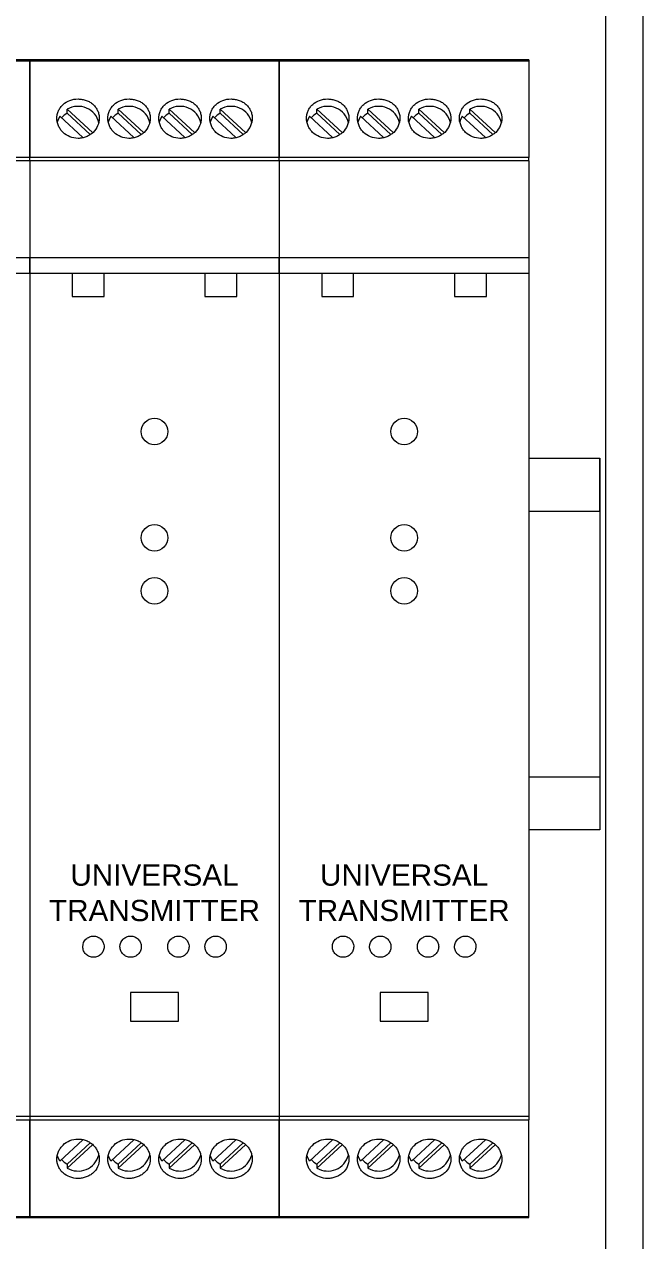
# Model space of a CAD drawing. Header units: millimetres. Extents: x 4137 to 6698, y 1400 to 3585.
# Drawn here: x 5723.7 to 5781.9, y 2684.6 to 2799.1 of the extents above; entities that cross this region are included whole.
import ezdxf

# ---------------------------------------------------------------- set-up
doc = ezdxf.new("R2010")
doc.units = ezdxf.units.MM
doc.layers.add('000-PI-Oprema', color=30, linetype='Continuous', lineweight=5)
doc.layers.add('000-PI-ORMAR', color=2, linetype='Continuous')
doc.layers.add('002-PI-Kabelska kanalica', color=150, linetype='Continuous')
doc.styles.get("Standard").update_dxf_attribs({"font": 'arial.ttf'})

msp = doc.modelspace()

# ---------------------------------------------------------------- linework, layer by layer
at = {"layer": '000-PI-Oprema', "color": 0, "linetype": 'ByBlock', "lineweight": 0}
for p, q in [((5724.24, 2795.78), (5700.74, 2795.78)), ((5700.74, 2795.68), (5724.24, 2795.68)), ((5724.24, 2795.78), (5724.24, 2795.68)), ((5747.74, 2795.78), (5724.24, 2795.78)), ((5724.24, 2795.68), (5724.24, 2795.78)), ((5724.24, 2795.68), (5724.24, 2786.58)), ((5724.24, 2786.58), (5724.24, 2795.68)), ((5724.24, 2795.68), (5747.74, 2795.68)), ((5747.74, 2795.78), (5747.74, 2795.68)), ((5771.24, 2795.78), (5747.74, 2795.78)), ((5747.74, 2795.68), (5747.74, 2795.78)), ((5747.74, 2795.68), (5747.74, 2786.58)), ((5747.74, 2786.58), (5747.74, 2795.68)), ((5747.74, 2795.68), (5771.24, 2795.68)), ((5771.24, 2795.78), (5771.24, 2795.68)), ((5771.24, 2795.68), (5771.24, 2786.58)), ((5727.78, 2790.75), (5727.78, 2791.13)), ((5730.15, 2788.92), (5727.78, 2791.13)), ((5729.94, 2788.75), (5727.78, 2790.75)), ((5732.58, 2790.75), (5732.58, 2791.13)), ((5734.95, 2788.92), (5732.58, 2791.13)), ((5734.74, 2788.75), (5732.58, 2790.75)), ((5737.38, 2790.75), (5737.38, 2791.13)), ((5739.75, 2788.92), (5737.38, 2791.13)), ((5739.54, 2788.75), (5737.38, 2790.75)), ((5742.18, 2790.75), (5742.18, 2791.13)), ((5744.55, 2788.92), (5742.18, 2791.13)), ((5744.34, 2788.75), (5742.18, 2790.75)), ((5751.28, 2790.75), (5751.28, 2791.13)), ((5753.65, 2788.92), (5751.28, 2791.13)), ((5753.44, 2788.75), (5751.28, 2790.75)), ((5756.08, 2790.75), (5756.08, 2791.13)), ((5758.45, 2788.92), (5756.08, 2791.13)), ((5758.24, 2788.75), (5756.08, 2790.75)), ((5760.88, 2790.75), (5760.88, 2791.13)), ((5763.25, 2788.92), (5760.88, 2791.13)), ((5763.04, 2788.75), (5760.88, 2790.75)), ((5765.68, 2790.75), (5765.68, 2791.13)), ((5768.05, 2788.92), (5765.68, 2791.13)), ((5767.84, 2788.75), (5765.68, 2790.75)), ((5727.07, 2790.47), (5729.24, 2788.46)), ((5731.87, 2790.47), (5734.04, 2788.46)), ((5736.67, 2790.47), (5738.84, 2788.46)), ((5741.47, 2790.47), (5743.64, 2788.46)), ((5750.57, 2790.47), (5752.74, 2788.46)), ((5755.37, 2790.47), (5757.54, 2788.46)), ((5760.17, 2790.47), (5762.34, 2788.46)), ((5764.97, 2790.47), (5767.14, 2788.46)), ((5724.24, 2786.58), (5700.74, 2786.58)), ((5724.24, 2786.28), (5700.74, 2786.28)), ((5724.24, 2786.28), (5724.24, 2786.58)), ((5747.74, 2786.58), (5724.24, 2786.58)), ((5724.24, 2786.28), (5724.24, 2786.58)), ((5724.24, 2786.28), (5724.24, 2777.17)), ((5747.74, 2786.28), (5724.24, 2786.28)), ((5724.24, 2786.28), (5724.24, 2777.17)), ((5747.74, 2786.28), (5747.74, 2786.58)), ((5771.24, 2786.58), (5747.74, 2786.58)), ((5747.74, 2786.28), (5747.74, 2786.58)), ((5747.74, 2786.28), (5747.74, 2777.17)), ((5771.24, 2786.28), (5747.74, 2786.28)), ((5747.74, 2786.28), (5747.74, 2777.17)), ((5771.24, 2786.28), (5771.24, 2786.58)), ((5771.24, 2786.28), (5771.24, 2777.17)), ((5700.74, 2777.17), (5724.24, 2777.17)), ((5724.24, 2777.17), (5724.24, 2775.7)), ((5724.24, 2777.17), (5747.74, 2777.17)), ((5724.24, 2775.7), (5724.24, 2777.17)), ((5747.74, 2777.17), (5747.74, 2775.7)), ((5747.74, 2777.17), (5771.24, 2777.17)), ((5747.74, 2775.7), (5747.74, 2777.17)), ((5771.24, 2777.17), (5771.24, 2775.7)), ((5720.24, 2775.7), (5724.24, 2775.7)), ((5724.24, 2775.7), (5724.24, 2696.28)), ((5724.24, 2775.7), (5724.24, 2696.28)), ((5724.24, 2775.7), (5728.24, 2775.7)), ((5728.24, 2775.7), (5728.24, 2773.5)), ((5728.24, 2775.7), (5731.24, 2775.7)), ((5731.24, 2773.5), (5731.24, 2775.7)), ((5731.24, 2775.7), (5740.74, 2775.7)), ((5740.74, 2775.7), (5740.74, 2773.5)), ((5740.74, 2775.7), (5743.74, 2775.7)), ((5743.74, 2773.5), (5743.74, 2775.7)), ((5743.74, 2775.7), (5747.74, 2775.7)), ((5747.74, 2775.7), (5747.74, 2696.28)), ((5747.74, 2775.7), (5747.74, 2696.28)), ((5747.74, 2775.7), (5751.74, 2775.7)), ((5751.74, 2775.7), (5751.74, 2773.5)), ((5751.74, 2775.7), (5754.74, 2775.7)), ((5754.74, 2773.5), (5754.74, 2775.7)), ((5754.74, 2775.7), (5764.24, 2775.7)), ((5764.24, 2775.7), (5764.24, 2773.5)), ((5764.24, 2775.7), (5767.24, 2775.7)), ((5767.24, 2773.5), (5767.24, 2775.7)), ((5767.24, 2775.7), (5771.24, 2775.7)), ((5771.24, 2775.7), (5771.24, 2696.28)), ((5728.24, 2773.5), (5731.24, 2773.5)), ((5740.74, 2773.5), (5743.74, 2773.5)), ((5751.74, 2773.5), (5754.74, 2773.5)), ((5764.24, 2773.5), (5767.24, 2773.5)), ((5738.24, 2707.98), (5733.74, 2707.98)), ((5733.74, 2707.98), (5733.74, 2705.28)), ((5738.24, 2705.28), (5738.24, 2707.98)), ((5761.74, 2707.98), (5757.24, 2707.98)), ((5757.24, 2707.98), (5757.24, 2705.28)), ((5761.74, 2705.28), (5761.74, 2707.98)), ((5733.74, 2705.28), (5738.24, 2705.28)), ((5757.24, 2705.28), (5761.74, 2705.28)), ((5724.24, 2696.28), (5700.74, 2696.28)), ((5700.74, 2695.98), (5724.24, 2695.98)), ((5724.24, 2696.28), (5724.24, 2695.98)), ((5747.74, 2696.28), (5724.24, 2696.28)), ((5724.24, 2696.28), (5724.24, 2695.98)), ((5724.24, 2686.88), (5724.24, 2695.98)), ((5724.24, 2695.98), (5724.24, 2686.88)), ((5724.24, 2695.98), (5747.74, 2695.98)), ((5747.74, 2696.28), (5747.74, 2695.98)), ((5771.24, 2696.28), (5747.74, 2696.28)), ((5747.74, 2696.28), (5747.74, 2695.98)), ((5747.74, 2686.88), (5747.74, 2695.98)), ((5747.74, 2695.98), (5747.74, 2686.88)), ((5747.74, 2695.98), (5771.24, 2695.98)), ((5771.24, 2696.28), (5771.24, 2695.98)), ((5771.24, 2686.88), (5771.24, 2695.98)), ((5727.07, 2692.09), (5729.24, 2694.1)), ((5729.93, 2693.8), (5727.78, 2691.8)), ((5730.16, 2693.64), (5727.78, 2691.43)), ((5731.87, 2692.09), (5734.04, 2694.1)), ((5734.73, 2693.8), (5732.58, 2691.8)), ((5734.96, 2693.64), (5732.58, 2691.43)), ((5736.67, 2692.09), (5738.84, 2694.1)), ((5739.53, 2693.8), (5737.38, 2691.8)), ((5739.76, 2693.64), (5737.38, 2691.43)), ((5741.47, 2692.09), (5743.64, 2694.1)), ((5744.33, 2693.8), (5742.18, 2691.8)), ((5744.56, 2693.64), (5742.18, 2691.43)), ((5750.57, 2692.09), (5752.74, 2694.1)), ((5753.43, 2693.8), (5751.28, 2691.8)), ((5753.66, 2693.64), (5751.28, 2691.43)), ((5755.37, 2692.09), (5757.54, 2694.1)), ((5758.23, 2693.8), (5756.08, 2691.8)), ((5758.46, 2693.64), (5756.08, 2691.43)), ((5760.17, 2692.09), (5762.34, 2694.1)), ((5763.03, 2693.8), (5760.88, 2691.8)), ((5763.26, 2693.64), (5760.88, 2691.43)), ((5764.97, 2692.09), (5767.14, 2694.1)), ((5767.83, 2693.8), (5765.68, 2691.8)), ((5768.06, 2693.64), (5765.68, 2691.43)), ((5727.78, 2691.8), (5727.78, 2691.43)), ((5732.58, 2691.8), (5732.58, 2691.43)), ((5737.38, 2691.8), (5737.38, 2691.43)), ((5742.18, 2691.8), (5742.18, 2691.43)), ((5751.28, 2691.8), (5751.28, 2691.43)), ((5756.08, 2691.8), (5756.08, 2691.43)), ((5760.88, 2691.8), (5760.88, 2691.43)), ((5765.68, 2691.8), (5765.68, 2691.43)), ((5700.74, 2686.88), (5724.24, 2686.88)), ((5700.74, 2686.78), (5724.24, 2686.78)), ((5724.24, 2686.78), (5724.24, 2686.88)), ((5724.24, 2686.88), (5747.74, 2686.88)), ((5724.24, 2686.88), (5724.24, 2686.78)), ((5724.24, 2686.78), (5747.74, 2686.78)), ((5747.74, 2686.78), (5747.74, 2686.88)), ((5747.74, 2686.88), (5771.24, 2686.88)), ((5747.74, 2686.88), (5747.74, 2686.78)), ((5747.74, 2686.78), (5771.24, 2686.78)), ((5771.24, 2686.78), (5771.24, 2686.88))]:
    msp.add_line(p, q, dxfattribs=at)
at = {"layer": '000-PI-Oprema', "color": 0, "linetype": 'ByBlock', "lineweight": 0, "flags": 128}
for points in [[(5727.07, 2790.47), (5726.88, 2790.06), (5726.84, 2789.91)], [(5731.87, 2790.47), (5731.68, 2790.06), (5731.64, 2789.91)], [(5736.67, 2790.47), (5736.48, 2790.06), (5736.44, 2789.91)], [(5741.47, 2790.47), (5741.28, 2790.06), (5741.24, 2789.91)], [(5750.57, 2790.47), (5750.38, 2790.06), (5750.34, 2789.91)], [(5755.37, 2790.47), (5755.18, 2790.06), (5755.14, 2789.91)], [(5760.17, 2790.47), (5759.98, 2790.06), (5759.94, 2789.91)], [(5764.97, 2790.47), (5764.78, 2790.06), (5764.74, 2789.91)], [(5727.07, 2692.09), (5726.88, 2692.49), (5726.84, 2692.64)], [(5731.87, 2692.09), (5731.68, 2692.49), (5731.64, 2692.64)], [(5736.67, 2692.09), (5736.48, 2692.49), (5736.44, 2692.64)], [(5741.47, 2692.09), (5741.28, 2692.49), (5741.24, 2692.64)], [(5750.57, 2692.09), (5750.38, 2692.49), (5750.34, 2692.64)], [(5755.37, 2692.09), (5755.18, 2692.49), (5755.14, 2692.64)], [(5760.17, 2692.09), (5759.98, 2692.49), (5759.94, 2692.64)], [(5764.97, 2692.09), (5764.78, 2692.49), (5764.74, 2692.64)]]:
    msp.add_lwpolyline(points, dxfattribs=at)
at = {"layer": '000-PI-Oprema', "color": 0, "linetype": 'ByBlock', "lineweight": 0, "ltscale": 0.25}
for centre in [(5735.99, 2760.78), (5759.49, 2760.78), (5735.99, 2750.78), (5759.49, 2750.78), (5735.99, 2745.78), (5759.49, 2745.78)]:
    msp.add_circle(centre, 1.25, dxfattribs=at)
at = {"layer": '000-PI-Oprema', "color": 0, "linetype": 'ByBlock', "lineweight": 0}
for centre, radius, start, end in [((5728.72, 2789.03), 1.96, 118.5259, 138.894), ((5728.8, 2789.38), 2.02, 13.4001, 120.2275), ((5733.52, 2789.03), 1.96, 118.5259, 138.894), ((5733.6, 2789.38), 2.02, 13.4001, 120.2275), ((5738.32, 2789.03), 1.96, 118.5259, 138.894), ((5738.4, 2789.38), 2.02, 13.4001, 120.2275), ((5743.12, 2789.03), 1.96, 118.5259, 138.894), ((5743.2, 2789.38), 2.02, 13.4001, 120.2275), ((5752.22, 2789.03), 1.96, 118.5259, 138.894), ((5752.3, 2789.38), 2.02, 13.4001, 120.2275), ((5757.02, 2789.03), 1.96, 118.5259, 138.894), ((5757.1, 2789.38), 2.02, 13.4001, 120.2275), ((5761.82, 2789.03), 1.96, 118.5259, 138.894), ((5761.9, 2789.38), 2.02, 13.4001, 120.2275), ((5766.62, 2789.03), 1.96, 118.5259, 138.894), ((5766.7, 2789.38), 2.02, 13.4001, 120.2275), ((5728.79, 2693.19), 2.03, 240.1007, 344.4996), ((5733.59, 2693.19), 2.03, 240.1007, 344.4996), ((5738.39, 2693.19), 2.03, 240.1007, 344.4996), ((5743.19, 2693.19), 2.03, 240.1007, 344.4996), ((5752.29, 2693.19), 2.03, 240.1007, 344.4996), ((5757.09, 2693.19), 2.03, 240.1007, 344.4996), ((5761.89, 2693.19), 2.03, 240.1007, 344.4996), ((5766.69, 2693.19), 2.03, 240.1007, 344.4996), ((5728.72, 2693.53), 1.96, 221.106, 241.4741), ((5733.52, 2693.53), 1.96, 221.106, 241.4741), ((5738.32, 2693.53), 1.96, 221.106, 241.4741), ((5743.12, 2693.53), 1.96, 221.106, 241.4741), ((5752.22, 2693.53), 1.96, 221.106, 241.4741), ((5757.02, 2693.53), 1.96, 221.106, 241.4741), ((5761.82, 2693.53), 1.96, 221.106, 241.4741), ((5766.62, 2693.53), 1.96, 221.106, 241.4741)]:
    msp.add_arc(centre, radius, start, end, dxfattribs=at)
for points, knots in [([(5728.79, 2788.38), (5728.93, 2788.38), (5729.06, 2788.4), (5729.31, 2788.44), (5729.44, 2788.48), (5729.68, 2788.58), (5729.8, 2788.64), (5730.01, 2788.78), (5730.12, 2788.86), (5730.39, 2789.12), (5730.54, 2789.34), (5730.74, 2789.79), (5730.79, 2790.04), (5730.79, 2790.4), (5730.78, 2790.52), (5730.73, 2790.76), (5730.69, 2790.87), (5730.59, 2791.09), (5730.53, 2791.2), (5730.39, 2791.39), (5730.3, 2791.48), (5730.12, 2791.65), (5730.02, 2791.73), (5729.8, 2791.86), (5729.68, 2791.91), (5729.44, 2792), (5729.32, 2792.03), (5729.06, 2792.08), (5728.93, 2792.09), (5728.53, 2792.09), (5728.27, 2792.05), (5727.79, 2791.87), (5727.57, 2791.74), (5727.29, 2791.49), (5727.21, 2791.4), (5727.06, 2791.2), (5727, 2791.09), (5726.9, 2790.87), (5726.86, 2790.76), (5726.81, 2790.52), (5726.8, 2790.4), (5726.79, 2790.16), (5726.81, 2790.04), (5726.86, 2789.8), (5726.9, 2789.68), (5727, 2789.45), (5727.06, 2789.34), (5727.2, 2789.13), (5727.29, 2789.04), (5727.56, 2788.77), (5727.79, 2788.63), (5728.27, 2788.43), (5728.53, 2788.38), (5728.79, 2788.38)], [0, 0, 0, 0, 0.03125, 0.03125, 0.0625, 0.0625, 0.09375, 0.09375, 0.125, 0.125, 0.1875, 0.1875, 0.25, 0.25, 0.28125, 0.28125, 0.3125, 0.3125, 0.34375, 0.34375, 0.375, 0.375, 0.40625, 0.40625, 0.4375, 0.4375, 0.46875, 0.46875, 0.5, 0.5, 0.5625, 0.5625, 0.625, 0.625, 0.65625, 0.65625, 0.6875, 0.6875, 0.71875, 0.71875, 0.75, 0.75, 0.78125, 0.78125, 0.8125, 0.8125, 0.84375, 0.84375, 0.875, 0.875, 0.9375, 0.9375, 1, 1, 1, 1]), ([(5733.59, 2788.38), (5733.73, 2788.38), (5733.86, 2788.4), (5734.11, 2788.44), (5734.24, 2788.48), (5734.48, 2788.58), (5734.6, 2788.64), (5734.81, 2788.78), (5734.92, 2788.86), (5735.19, 2789.12), (5735.34, 2789.34), (5735.54, 2789.79), (5735.59, 2790.04), (5735.59, 2790.4), (5735.58, 2790.52), (5735.53, 2790.76), (5735.49, 2790.87), (5735.39, 2791.09), (5735.33, 2791.2), (5735.19, 2791.39), (5735.1, 2791.48), (5734.92, 2791.65), (5734.82, 2791.73), (5734.6, 2791.86), (5734.48, 2791.91), (5734.24, 2792), (5734.12, 2792.03), (5733.86, 2792.08), (5733.73, 2792.09), (5733.33, 2792.09), (5733.07, 2792.05), (5732.59, 2791.87), (5732.37, 2791.74), (5732.09, 2791.49), (5732.01, 2791.4), (5731.86, 2791.2), (5731.8, 2791.09), (5731.7, 2790.87), (5731.66, 2790.76), (5731.61, 2790.52), (5731.6, 2790.4), (5731.59, 2790.16), (5731.61, 2790.04), (5731.66, 2789.8), (5731.7, 2789.68), (5731.8, 2789.45), (5731.86, 2789.34), (5732, 2789.13), (5732.09, 2789.04), (5732.36, 2788.77), (5732.59, 2788.63), (5733.07, 2788.43), (5733.33, 2788.38), (5733.59, 2788.38)], [0, 0, 0, 0, 0.03125, 0.03125, 0.0625, 0.0625, 0.09375, 0.09375, 0.125, 0.125, 0.1875, 0.1875, 0.25, 0.25, 0.28125, 0.28125, 0.3125, 0.3125, 0.34375, 0.34375, 0.375, 0.375, 0.40625, 0.40625, 0.4375, 0.4375, 0.46875, 0.46875, 0.5, 0.5, 0.5625, 0.5625, 0.625, 0.625, 0.65625, 0.65625, 0.6875, 0.6875, 0.71875, 0.71875, 0.75, 0.75, 0.78125, 0.78125, 0.8125, 0.8125, 0.84375, 0.84375, 0.875, 0.875, 0.9375, 0.9375, 1, 1, 1, 1]), ([(5738.39, 2788.38), (5738.53, 2788.38), (5738.66, 2788.4), (5738.91, 2788.44), (5739.04, 2788.48), (5739.28, 2788.58), (5739.4, 2788.64), (5739.61, 2788.78), (5739.72, 2788.86), (5739.99, 2789.12), (5740.14, 2789.34), (5740.34, 2789.79), (5740.39, 2790.04), (5740.39, 2790.4), (5740.38, 2790.52), (5740.33, 2790.76), (5740.29, 2790.87), (5740.19, 2791.09), (5740.13, 2791.2), (5739.99, 2791.39), (5739.9, 2791.48), (5739.72, 2791.65), (5739.62, 2791.73), (5739.4, 2791.86), (5739.28, 2791.91), (5739.04, 2792), (5738.92, 2792.03), (5738.66, 2792.08), (5738.53, 2792.09), (5738.13, 2792.09), (5737.87, 2792.05), (5737.39, 2791.87), (5737.17, 2791.74), (5736.89, 2791.49), (5736.81, 2791.4), (5736.66, 2791.2), (5736.6, 2791.09), (5736.5, 2790.87), (5736.46, 2790.76), (5736.41, 2790.52), (5736.4, 2790.4), (5736.39, 2790.16), (5736.41, 2790.04), (5736.46, 2789.8), (5736.5, 2789.68), (5736.6, 2789.45), (5736.66, 2789.34), (5736.8, 2789.13), (5736.89, 2789.04), (5737.16, 2788.77), (5737.39, 2788.63), (5737.87, 2788.43), (5738.13, 2788.38), (5738.39, 2788.38)], [0, 0, 0, 0, 0.03125, 0.03125, 0.0625, 0.0625, 0.09375, 0.09375, 0.125, 0.125, 0.1875, 0.1875, 0.25, 0.25, 0.28125, 0.28125, 0.3125, 0.3125, 0.34375, 0.34375, 0.375, 0.375, 0.40625, 0.40625, 0.4375, 0.4375, 0.46875, 0.46875, 0.5, 0.5, 0.5625, 0.5625, 0.625, 0.625, 0.65625, 0.65625, 0.6875, 0.6875, 0.71875, 0.71875, 0.75, 0.75, 0.78125, 0.78125, 0.8125, 0.8125, 0.84375, 0.84375, 0.875, 0.875, 0.9375, 0.9375, 1, 1, 1, 1]), ([(5743.19, 2788.38), (5743.33, 2788.38), (5743.46, 2788.4), (5743.71, 2788.44), (5743.84, 2788.48), (5744.08, 2788.58), (5744.2, 2788.64), (5744.41, 2788.78), (5744.52, 2788.86), (5744.79, 2789.12), (5744.94, 2789.34), (5745.14, 2789.79), (5745.19, 2790.04), (5745.19, 2790.4), (5745.18, 2790.52), (5745.13, 2790.76), (5745.09, 2790.87), (5744.99, 2791.09), (5744.93, 2791.2), (5744.79, 2791.39), (5744.7, 2791.48), (5744.52, 2791.65), (5744.42, 2791.73), (5744.2, 2791.86), (5744.08, 2791.91), (5743.84, 2792), (5743.72, 2792.03), (5743.46, 2792.08), (5743.33, 2792.09), (5742.93, 2792.09), (5742.67, 2792.05), (5742.19, 2791.87), (5741.97, 2791.74), (5741.69, 2791.49), (5741.61, 2791.4), (5741.46, 2791.2), (5741.4, 2791.09), (5741.3, 2790.87), (5741.26, 2790.76), (5741.21, 2790.52), (5741.2, 2790.4), (5741.19, 2790.16), (5741.21, 2790.04), (5741.26, 2789.8), (5741.3, 2789.68), (5741.4, 2789.45), (5741.46, 2789.34), (5741.6, 2789.13), (5741.69, 2789.04), (5741.96, 2788.77), (5742.19, 2788.63), (5742.67, 2788.43), (5742.93, 2788.38), (5743.19, 2788.38)], [0, 0, 0, 0, 0.03125, 0.03125, 0.0625, 0.0625, 0.09375, 0.09375, 0.125, 0.125, 0.1875, 0.1875, 0.25, 0.25, 0.28125, 0.28125, 0.3125, 0.3125, 0.34375, 0.34375, 0.375, 0.375, 0.40625, 0.40625, 0.4375, 0.4375, 0.46875, 0.46875, 0.5, 0.5, 0.5625, 0.5625, 0.625, 0.625, 0.65625, 0.65625, 0.6875, 0.6875, 0.71875, 0.71875, 0.75, 0.75, 0.78125, 0.78125, 0.8125, 0.8125, 0.84375, 0.84375, 0.875, 0.875, 0.9375, 0.9375, 1, 1, 1, 1]), ([(5752.29, 2788.38), (5752.43, 2788.38), (5752.56, 2788.4), (5752.81, 2788.44), (5752.94, 2788.48), (5753.18, 2788.58), (5753.3, 2788.64), (5753.51, 2788.78), (5753.62, 2788.86), (5753.89, 2789.12), (5754.04, 2789.34), (5754.24, 2789.79), (5754.29, 2790.04), (5754.29, 2790.4), (5754.28, 2790.52), (5754.23, 2790.76), (5754.19, 2790.87), (5754.09, 2791.09), (5754.03, 2791.2), (5753.89, 2791.39), (5753.8, 2791.48), (5753.62, 2791.65), (5753.52, 2791.73), (5753.3, 2791.86), (5753.18, 2791.91), (5752.94, 2792), (5752.82, 2792.03), (5752.56, 2792.08), (5752.43, 2792.09), (5752.03, 2792.09), (5751.77, 2792.05), (5751.29, 2791.87), (5751.07, 2791.74), (5750.79, 2791.49), (5750.71, 2791.4), (5750.56, 2791.2), (5750.5, 2791.09), (5750.4, 2790.87), (5750.36, 2790.76), (5750.31, 2790.52), (5750.3, 2790.4), (5750.29, 2790.16), (5750.31, 2790.04), (5750.36, 2789.8), (5750.4, 2789.68), (5750.5, 2789.45), (5750.56, 2789.34), (5750.7, 2789.13), (5750.79, 2789.04), (5751.06, 2788.77), (5751.29, 2788.63), (5751.77, 2788.43), (5752.03, 2788.38), (5752.29, 2788.38)], [0, 0, 0, 0, 0.03125, 0.03125, 0.0625, 0.0625, 0.09375, 0.09375, 0.125, 0.125, 0.1875, 0.1875, 0.25, 0.25, 0.28125, 0.28125, 0.3125, 0.3125, 0.34375, 0.34375, 0.375, 0.375, 0.40625, 0.40625, 0.4375, 0.4375, 0.46875, 0.46875, 0.5, 0.5, 0.5625, 0.5625, 0.625, 0.625, 0.65625, 0.65625, 0.6875, 0.6875, 0.71875, 0.71875, 0.75, 0.75, 0.78125, 0.78125, 0.8125, 0.8125, 0.84375, 0.84375, 0.875, 0.875, 0.9375, 0.9375, 1, 1, 1, 1]), ([(5757.09, 2788.38), (5757.23, 2788.38), (5757.36, 2788.4), (5757.61, 2788.44), (5757.74, 2788.48), (5757.98, 2788.58), (5758.1, 2788.64), (5758.31, 2788.78), (5758.42, 2788.86), (5758.69, 2789.12), (5758.84, 2789.34), (5759.04, 2789.79), (5759.09, 2790.04), (5759.09, 2790.4), (5759.08, 2790.52), (5759.03, 2790.76), (5758.99, 2790.87), (5758.89, 2791.09), (5758.83, 2791.2), (5758.69, 2791.39), (5758.6, 2791.48), (5758.42, 2791.65), (5758.32, 2791.73), (5758.1, 2791.86), (5757.98, 2791.91), (5757.74, 2792), (5757.62, 2792.03), (5757.36, 2792.08), (5757.23, 2792.09), (5756.83, 2792.09), (5756.57, 2792.05), (5756.09, 2791.87), (5755.87, 2791.74), (5755.59, 2791.49), (5755.51, 2791.4), (5755.36, 2791.2), (5755.3, 2791.09), (5755.2, 2790.87), (5755.16, 2790.76), (5755.11, 2790.52), (5755.1, 2790.4), (5755.09, 2790.16), (5755.11, 2790.04), (5755.16, 2789.8), (5755.2, 2789.68), (5755.3, 2789.45), (5755.36, 2789.34), (5755.5, 2789.13), (5755.59, 2789.04), (5755.86, 2788.77), (5756.09, 2788.63), (5756.57, 2788.43), (5756.83, 2788.38), (5757.09, 2788.38)], [0, 0, 0, 0, 0.03125, 0.03125, 0.0625, 0.0625, 0.09375, 0.09375, 0.125, 0.125, 0.1875, 0.1875, 0.25, 0.25, 0.28125, 0.28125, 0.3125, 0.3125, 0.34375, 0.34375, 0.375, 0.375, 0.40625, 0.40625, 0.4375, 0.4375, 0.46875, 0.46875, 0.5, 0.5, 0.5625, 0.5625, 0.625, 0.625, 0.65625, 0.65625, 0.6875, 0.6875, 0.71875, 0.71875, 0.75, 0.75, 0.78125, 0.78125, 0.8125, 0.8125, 0.84375, 0.84375, 0.875, 0.875, 0.9375, 0.9375, 1, 1, 1, 1]), ([(5761.89, 2788.38), (5762.03, 2788.38), (5762.16, 2788.4), (5762.41, 2788.44), (5762.54, 2788.48), (5762.78, 2788.58), (5762.9, 2788.64), (5763.11, 2788.78), (5763.22, 2788.86), (5763.49, 2789.12), (5763.64, 2789.34), (5763.84, 2789.79), (5763.89, 2790.04), (5763.89, 2790.4), (5763.88, 2790.52), (5763.83, 2790.76), (5763.79, 2790.87), (5763.69, 2791.09), (5763.63, 2791.2), (5763.49, 2791.39), (5763.4, 2791.48), (5763.22, 2791.65), (5763.12, 2791.73), (5762.9, 2791.86), (5762.78, 2791.91), (5762.54, 2792), (5762.42, 2792.03), (5762.16, 2792.08), (5762.03, 2792.09), (5761.63, 2792.09), (5761.37, 2792.05), (5760.89, 2791.87), (5760.67, 2791.74), (5760.39, 2791.49), (5760.31, 2791.4), (5760.16, 2791.2), (5760.1, 2791.09), (5760, 2790.87), (5759.96, 2790.76), (5759.91, 2790.52), (5759.9, 2790.4), (5759.89, 2790.16), (5759.91, 2790.04), (5759.96, 2789.8), (5760, 2789.68), (5760.1, 2789.45), (5760.16, 2789.34), (5760.3, 2789.13), (5760.39, 2789.04), (5760.66, 2788.77), (5760.89, 2788.63), (5761.37, 2788.43), (5761.63, 2788.38), (5761.89, 2788.38)], [0, 0, 0, 0, 0.03125, 0.03125, 0.0625, 0.0625, 0.09375, 0.09375, 0.125, 0.125, 0.1875, 0.1875, 0.25, 0.25, 0.28125, 0.28125, 0.3125, 0.3125, 0.34375, 0.34375, 0.375, 0.375, 0.40625, 0.40625, 0.4375, 0.4375, 0.46875, 0.46875, 0.5, 0.5, 0.5625, 0.5625, 0.625, 0.625, 0.65625, 0.65625, 0.6875, 0.6875, 0.71875, 0.71875, 0.75, 0.75, 0.78125, 0.78125, 0.8125, 0.8125, 0.84375, 0.84375, 0.875, 0.875, 0.9375, 0.9375, 1, 1, 1, 1]), ([(5766.69, 2788.38), (5766.83, 2788.38), (5766.96, 2788.4), (5767.21, 2788.44), (5767.34, 2788.48), (5767.58, 2788.58), (5767.7, 2788.64), (5767.91, 2788.78), (5768.02, 2788.86), (5768.29, 2789.12), (5768.44, 2789.34), (5768.64, 2789.79), (5768.69, 2790.04), (5768.69, 2790.4), (5768.68, 2790.52), (5768.63, 2790.76), (5768.59, 2790.87), (5768.49, 2791.09), (5768.43, 2791.2), (5768.29, 2791.39), (5768.2, 2791.48), (5768.02, 2791.65), (5767.92, 2791.73), (5767.7, 2791.86), (5767.58, 2791.91), (5767.34, 2792), (5767.22, 2792.03), (5766.96, 2792.08), (5766.83, 2792.09), (5766.43, 2792.09), (5766.17, 2792.05), (5765.69, 2791.87), (5765.47, 2791.74), (5765.19, 2791.49), (5765.11, 2791.4), (5764.96, 2791.2), (5764.9, 2791.09), (5764.8, 2790.87), (5764.76, 2790.76), (5764.71, 2790.52), (5764.7, 2790.4), (5764.69, 2790.16), (5764.71, 2790.04), (5764.76, 2789.8), (5764.8, 2789.68), (5764.9, 2789.45), (5764.96, 2789.34), (5765.1, 2789.13), (5765.19, 2789.04), (5765.46, 2788.77), (5765.69, 2788.63), (5766.17, 2788.43), (5766.43, 2788.38), (5766.69, 2788.38)], [0, 0, 0, 0, 0.03125, 0.03125, 0.0625, 0.0625, 0.09375, 0.09375, 0.125, 0.125, 0.1875, 0.1875, 0.25, 0.25, 0.28125, 0.28125, 0.3125, 0.3125, 0.34375, 0.34375, 0.375, 0.375, 0.40625, 0.40625, 0.4375, 0.4375, 0.46875, 0.46875, 0.5, 0.5, 0.5625, 0.5625, 0.625, 0.625, 0.65625, 0.65625, 0.6875, 0.6875, 0.71875, 0.71875, 0.75, 0.75, 0.78125, 0.78125, 0.8125, 0.8125, 0.84375, 0.84375, 0.875, 0.875, 0.9375, 0.9375, 1, 1, 1, 1]), ([(5729.24, 2712.28), (5729.24, 2712.15), (5729.27, 2712.02), (5729.37, 2711.78), (5729.44, 2711.67), (5729.63, 2711.48), (5729.74, 2711.41), (5729.98, 2711.31), (5730.11, 2711.28), (5730.38, 2711.28), (5730.51, 2711.3), (5730.75, 2711.41), (5730.86, 2711.48), (5731.05, 2711.67), (5731.12, 2711.78), (5731.22, 2712.02), (5731.24, 2712.15), (5731.25, 2712.41), (5731.22, 2712.54), (5731.12, 2712.78), (5731.05, 2712.89), (5730.86, 2713.07), (5730.75, 2713.15), (5730.51, 2713.25), (5730.38, 2713.28), (5730.11, 2713.28), (5729.98, 2713.25), (5729.74, 2713.15), (5729.63, 2713.08), (5729.35, 2712.8), (5729.24, 2712.54), (5729.24, 2712.28)], [0, 0, 0, 0, 0.0625, 0.0625, 0.125, 0.125, 0.1875, 0.1875, 0.25, 0.25, 0.3125, 0.3125, 0.375, 0.375, 0.4375, 0.4375, 0.5, 0.5, 0.5625, 0.5625, 0.625, 0.625, 0.6875, 0.6875, 0.75, 0.75, 0.8125, 0.8125, 0.875, 0.875, 1, 1, 1, 1]), ([(5732.74, 2712.28), (5732.74, 2712.15), (5732.77, 2712.02), (5732.87, 2711.78), (5732.94, 2711.67), (5733.13, 2711.48), (5733.24, 2711.41), (5733.48, 2711.31), (5733.61, 2711.28), (5733.88, 2711.28), (5734.01, 2711.3), (5734.25, 2711.41), (5734.36, 2711.48), (5734.55, 2711.67), (5734.62, 2711.78), (5734.72, 2712.02), (5734.74, 2712.15), (5734.75, 2712.41), (5734.72, 2712.54), (5734.62, 2712.78), (5734.55, 2712.89), (5734.36, 2713.07), (5734.25, 2713.15), (5734.01, 2713.25), (5733.88, 2713.28), (5733.61, 2713.28), (5733.48, 2713.25), (5733.24, 2713.15), (5733.13, 2713.08), (5732.85, 2712.8), (5732.74, 2712.54), (5732.74, 2712.28)], [0, 0, 0, 0, 0.0625, 0.0625, 0.125, 0.125, 0.1875, 0.1875, 0.25, 0.25, 0.3125, 0.3125, 0.375, 0.375, 0.4375, 0.4375, 0.5, 0.5, 0.5625, 0.5625, 0.625, 0.625, 0.6875, 0.6875, 0.75, 0.75, 0.8125, 0.8125, 0.875, 0.875, 1, 1, 1, 1]), ([(5737.24, 2712.28), (5737.24, 2712.15), (5737.27, 2712.02), (5737.37, 2711.78), (5737.44, 2711.67), (5737.63, 2711.48), (5737.74, 2711.41), (5737.98, 2711.31), (5738.11, 2711.28), (5738.38, 2711.28), (5738.51, 2711.3), (5738.75, 2711.41), (5738.86, 2711.48), (5739.05, 2711.67), (5739.12, 2711.78), (5739.22, 2712.02), (5739.24, 2712.15), (5739.25, 2712.41), (5739.22, 2712.54), (5739.12, 2712.78), (5739.05, 2712.89), (5738.86, 2713.07), (5738.75, 2713.15), (5738.51, 2713.25), (5738.38, 2713.28), (5738.11, 2713.28), (5737.98, 2713.25), (5737.74, 2713.15), (5737.63, 2713.08), (5737.35, 2712.8), (5737.24, 2712.54), (5737.24, 2712.28)], [0, 0, 0, 0, 0.0625, 0.0625, 0.125, 0.125, 0.1875, 0.1875, 0.25, 0.25, 0.3125, 0.3125, 0.375, 0.375, 0.4375, 0.4375, 0.5, 0.5, 0.5625, 0.5625, 0.625, 0.625, 0.6875, 0.6875, 0.75, 0.75, 0.8125, 0.8125, 0.875, 0.875, 1, 1, 1, 1]), ([(5740.74, 2712.28), (5740.74, 2712.15), (5740.77, 2712.02), (5740.87, 2711.78), (5740.94, 2711.67), (5741.13, 2711.48), (5741.24, 2711.41), (5741.48, 2711.31), (5741.61, 2711.28), (5741.88, 2711.28), (5742.01, 2711.3), (5742.25, 2711.41), (5742.36, 2711.48), (5742.55, 2711.67), (5742.62, 2711.78), (5742.72, 2712.02), (5742.74, 2712.15), (5742.75, 2712.41), (5742.72, 2712.54), (5742.62, 2712.78), (5742.55, 2712.89), (5742.36, 2713.07), (5742.25, 2713.15), (5742.01, 2713.25), (5741.88, 2713.28), (5741.61, 2713.28), (5741.48, 2713.25), (5741.24, 2713.15), (5741.13, 2713.08), (5740.85, 2712.8), (5740.74, 2712.54), (5740.74, 2712.28)], [0, 0, 0, 0, 0.0625, 0.0625, 0.125, 0.125, 0.1875, 0.1875, 0.25, 0.25, 0.3125, 0.3125, 0.375, 0.375, 0.4375, 0.4375, 0.5, 0.5, 0.5625, 0.5625, 0.625, 0.625, 0.6875, 0.6875, 0.75, 0.75, 0.8125, 0.8125, 0.875, 0.875, 1, 1, 1, 1]), ([(5752.74, 2712.28), (5752.74, 2712.15), (5752.77, 2712.02), (5752.87, 2711.78), (5752.94, 2711.67), (5753.13, 2711.48), (5753.24, 2711.41), (5753.48, 2711.31), (5753.61, 2711.28), (5753.88, 2711.28), (5754.01, 2711.3), (5754.25, 2711.41), (5754.36, 2711.48), (5754.55, 2711.67), (5754.62, 2711.78), (5754.72, 2712.02), (5754.74, 2712.15), (5754.75, 2712.41), (5754.72, 2712.54), (5754.62, 2712.78), (5754.55, 2712.89), (5754.36, 2713.07), (5754.25, 2713.15), (5754.01, 2713.25), (5753.88, 2713.28), (5753.61, 2713.28), (5753.48, 2713.25), (5753.24, 2713.15), (5753.13, 2713.08), (5752.85, 2712.8), (5752.74, 2712.54), (5752.74, 2712.28)], [0, 0, 0, 0, 0.0625, 0.0625, 0.125, 0.125, 0.1875, 0.1875, 0.25, 0.25, 0.3125, 0.3125, 0.375, 0.375, 0.4375, 0.4375, 0.5, 0.5, 0.5625, 0.5625, 0.625, 0.625, 0.6875, 0.6875, 0.75, 0.75, 0.8125, 0.8125, 0.875, 0.875, 1, 1, 1, 1]), ([(5756.24, 2712.28), (5756.24, 2712.15), (5756.27, 2712.02), (5756.37, 2711.78), (5756.44, 2711.67), (5756.63, 2711.48), (5756.74, 2711.41), (5756.98, 2711.31), (5757.11, 2711.28), (5757.38, 2711.28), (5757.51, 2711.3), (5757.75, 2711.41), (5757.86, 2711.48), (5758.05, 2711.67), (5758.12, 2711.78), (5758.22, 2712.02), (5758.24, 2712.15), (5758.25, 2712.41), (5758.22, 2712.54), (5758.12, 2712.78), (5758.05, 2712.89), (5757.86, 2713.07), (5757.75, 2713.15), (5757.51, 2713.25), (5757.38, 2713.28), (5757.11, 2713.28), (5756.98, 2713.25), (5756.74, 2713.15), (5756.63, 2713.08), (5756.35, 2712.8), (5756.24, 2712.54), (5756.24, 2712.28)], [0, 0, 0, 0, 0.0625, 0.0625, 0.125, 0.125, 0.1875, 0.1875, 0.25, 0.25, 0.3125, 0.3125, 0.375, 0.375, 0.4375, 0.4375, 0.5, 0.5, 0.5625, 0.5625, 0.625, 0.625, 0.6875, 0.6875, 0.75, 0.75, 0.8125, 0.8125, 0.875, 0.875, 1, 1, 1, 1]), ([(5760.74, 2712.28), (5760.74, 2712.15), (5760.77, 2712.02), (5760.87, 2711.78), (5760.94, 2711.67), (5761.13, 2711.48), (5761.24, 2711.41), (5761.48, 2711.31), (5761.61, 2711.28), (5761.88, 2711.28), (5762.01, 2711.3), (5762.25, 2711.41), (5762.36, 2711.48), (5762.55, 2711.67), (5762.62, 2711.78), (5762.72, 2712.02), (5762.74, 2712.15), (5762.75, 2712.41), (5762.72, 2712.54), (5762.62, 2712.78), (5762.55, 2712.89), (5762.36, 2713.07), (5762.25, 2713.15), (5762.01, 2713.25), (5761.88, 2713.28), (5761.61, 2713.28), (5761.48, 2713.25), (5761.24, 2713.15), (5761.13, 2713.08), (5760.85, 2712.8), (5760.74, 2712.54), (5760.74, 2712.28)], [0, 0, 0, 0, 0.0625, 0.0625, 0.125, 0.125, 0.1875, 0.1875, 0.25, 0.25, 0.3125, 0.3125, 0.375, 0.375, 0.4375, 0.4375, 0.5, 0.5, 0.5625, 0.5625, 0.625, 0.625, 0.6875, 0.6875, 0.75, 0.75, 0.8125, 0.8125, 0.875, 0.875, 1, 1, 1, 1]), ([(5764.24, 2712.28), (5764.24, 2712.15), (5764.27, 2712.02), (5764.37, 2711.78), (5764.44, 2711.67), (5764.63, 2711.48), (5764.74, 2711.41), (5764.98, 2711.31), (5765.11, 2711.28), (5765.38, 2711.28), (5765.51, 2711.3), (5765.75, 2711.41), (5765.86, 2711.48), (5766.05, 2711.67), (5766.12, 2711.78), (5766.22, 2712.02), (5766.24, 2712.15), (5766.25, 2712.41), (5766.22, 2712.54), (5766.12, 2712.78), (5766.05, 2712.89), (5765.86, 2713.07), (5765.75, 2713.15), (5765.51, 2713.25), (5765.38, 2713.28), (5765.11, 2713.28), (5764.98, 2713.25), (5764.74, 2713.15), (5764.63, 2713.08), (5764.35, 2712.8), (5764.24, 2712.54), (5764.24, 2712.28)], [0, 0, 0, 0, 0.0625, 0.0625, 0.125, 0.125, 0.1875, 0.1875, 0.25, 0.25, 0.3125, 0.3125, 0.375, 0.375, 0.4375, 0.4375, 0.5, 0.5, 0.5625, 0.5625, 0.625, 0.625, 0.6875, 0.6875, 0.75, 0.75, 0.8125, 0.8125, 0.875, 0.875, 1, 1, 1, 1]), ([(5728.79, 2690.46), (5728.93, 2690.46), (5729.06, 2690.48), (5729.31, 2690.52), (5729.44, 2690.56), (5729.68, 2690.64), (5729.8, 2690.7), (5730.01, 2690.83), (5730.12, 2690.9), (5730.39, 2691.15), (5730.54, 2691.35), (5730.74, 2691.79), (5730.79, 2692.04), (5730.79, 2692.4), (5730.78, 2692.52), (5730.73, 2692.76), (5730.69, 2692.88), (5730.59, 2693.11), (5730.53, 2693.22), (5730.39, 2693.42), (5730.3, 2693.52), (5730.12, 2693.7), (5730.02, 2693.78), (5729.8, 2693.92), (5729.68, 2693.98), (5729.44, 2694.07), (5729.32, 2694.11), (5729.06, 2694.16), (5728.93, 2694.17), (5728.53, 2694.17), (5728.27, 2694.12), (5727.79, 2693.93), (5727.57, 2693.79), (5727.29, 2693.52), (5727.21, 2693.43), (5727.06, 2693.22), (5727, 2693.11), (5726.9, 2692.88), (5726.86, 2692.76), (5726.81, 2692.52), (5726.8, 2692.4), (5726.79, 2692.16), (5726.81, 2692.04), (5726.86, 2691.8), (5726.9, 2691.69), (5727, 2691.46), (5727.06, 2691.36), (5727.2, 2691.16), (5727.29, 2691.07), (5727.56, 2690.82), (5727.79, 2690.69), (5728.27, 2690.51), (5728.53, 2690.46), (5728.79, 2690.46)], [0, 0, 0, 0, 0.03125, 0.03125, 0.0625, 0.0625, 0.09375, 0.09375, 0.125, 0.125, 0.1875, 0.1875, 0.25, 0.25, 0.28125, 0.28125, 0.3125, 0.3125, 0.34375, 0.34375, 0.375, 0.375, 0.40625, 0.40625, 0.4375, 0.4375, 0.46875, 0.46875, 0.5, 0.5, 0.5625, 0.5625, 0.625, 0.625, 0.65625, 0.65625, 0.6875, 0.6875, 0.71875, 0.71875, 0.75, 0.75, 0.78125, 0.78125, 0.8125, 0.8125, 0.84375, 0.84375, 0.875, 0.875, 0.9375, 0.9375, 1, 1, 1, 1]), ([(5733.59, 2690.46), (5733.73, 2690.46), (5733.86, 2690.48), (5734.11, 2690.52), (5734.24, 2690.56), (5734.48, 2690.64), (5734.6, 2690.7), (5734.81, 2690.83), (5734.92, 2690.9), (5735.19, 2691.15), (5735.34, 2691.35), (5735.54, 2691.79), (5735.59, 2692.04), (5735.59, 2692.4), (5735.58, 2692.52), (5735.53, 2692.76), (5735.49, 2692.88), (5735.39, 2693.11), (5735.33, 2693.22), (5735.19, 2693.42), (5735.1, 2693.52), (5734.92, 2693.7), (5734.82, 2693.78), (5734.6, 2693.92), (5734.48, 2693.98), (5734.24, 2694.07), (5734.12, 2694.11), (5733.86, 2694.16), (5733.73, 2694.17), (5733.33, 2694.17), (5733.07, 2694.12), (5732.59, 2693.93), (5732.37, 2693.79), (5732.09, 2693.52), (5732.01, 2693.43), (5731.86, 2693.22), (5731.8, 2693.11), (5731.7, 2692.88), (5731.66, 2692.76), (5731.61, 2692.52), (5731.6, 2692.4), (5731.59, 2692.16), (5731.61, 2692.04), (5731.66, 2691.8), (5731.7, 2691.69), (5731.8, 2691.46), (5731.86, 2691.36), (5732, 2691.16), (5732.09, 2691.07), (5732.36, 2690.82), (5732.59, 2690.69), (5733.07, 2690.51), (5733.33, 2690.46), (5733.59, 2690.46)], [0, 0, 0, 0, 0.03125, 0.03125, 0.0625, 0.0625, 0.09375, 0.09375, 0.125, 0.125, 0.1875, 0.1875, 0.25, 0.25, 0.28125, 0.28125, 0.3125, 0.3125, 0.34375, 0.34375, 0.375, 0.375, 0.40625, 0.40625, 0.4375, 0.4375, 0.46875, 0.46875, 0.5, 0.5, 0.5625, 0.5625, 0.625, 0.625, 0.65625, 0.65625, 0.6875, 0.6875, 0.71875, 0.71875, 0.75, 0.75, 0.78125, 0.78125, 0.8125, 0.8125, 0.84375, 0.84375, 0.875, 0.875, 0.9375, 0.9375, 1, 1, 1, 1]), ([(5738.39, 2690.46), (5738.53, 2690.46), (5738.66, 2690.48), (5738.91, 2690.52), (5739.04, 2690.56), (5739.28, 2690.64), (5739.4, 2690.7), (5739.61, 2690.83), (5739.72, 2690.9), (5739.99, 2691.15), (5740.14, 2691.35), (5740.34, 2691.79), (5740.39, 2692.04), (5740.39, 2692.4), (5740.38, 2692.52), (5740.33, 2692.76), (5740.29, 2692.88), (5740.19, 2693.11), (5740.13, 2693.22), (5739.99, 2693.42), (5739.9, 2693.52), (5739.72, 2693.7), (5739.62, 2693.78), (5739.4, 2693.92), (5739.28, 2693.98), (5739.04, 2694.07), (5738.92, 2694.11), (5738.66, 2694.16), (5738.53, 2694.17), (5738.13, 2694.17), (5737.87, 2694.12), (5737.39, 2693.93), (5737.17, 2693.79), (5736.89, 2693.52), (5736.81, 2693.43), (5736.66, 2693.22), (5736.6, 2693.11), (5736.5, 2692.88), (5736.46, 2692.76), (5736.41, 2692.52), (5736.4, 2692.4), (5736.39, 2692.16), (5736.41, 2692.04), (5736.46, 2691.8), (5736.5, 2691.69), (5736.6, 2691.46), (5736.66, 2691.36), (5736.8, 2691.16), (5736.89, 2691.07), (5737.16, 2690.82), (5737.39, 2690.69), (5737.87, 2690.51), (5738.13, 2690.46), (5738.39, 2690.46)], [0, 0, 0, 0, 0.03125, 0.03125, 0.0625, 0.0625, 0.09375, 0.09375, 0.125, 0.125, 0.1875, 0.1875, 0.25, 0.25, 0.28125, 0.28125, 0.3125, 0.3125, 0.34375, 0.34375, 0.375, 0.375, 0.40625, 0.40625, 0.4375, 0.4375, 0.46875, 0.46875, 0.5, 0.5, 0.5625, 0.5625, 0.625, 0.625, 0.65625, 0.65625, 0.6875, 0.6875, 0.71875, 0.71875, 0.75, 0.75, 0.78125, 0.78125, 0.8125, 0.8125, 0.84375, 0.84375, 0.875, 0.875, 0.9375, 0.9375, 1, 1, 1, 1]), ([(5743.19, 2690.46), (5743.33, 2690.46), (5743.46, 2690.48), (5743.71, 2690.52), (5743.84, 2690.56), (5744.08, 2690.64), (5744.2, 2690.7), (5744.41, 2690.83), (5744.52, 2690.9), (5744.79, 2691.15), (5744.94, 2691.35), (5745.14, 2691.79), (5745.19, 2692.04), (5745.19, 2692.4), (5745.18, 2692.52), (5745.13, 2692.76), (5745.09, 2692.88), (5744.99, 2693.11), (5744.93, 2693.22), (5744.79, 2693.42), (5744.7, 2693.52), (5744.52, 2693.7), (5744.42, 2693.78), (5744.2, 2693.92), (5744.08, 2693.98), (5743.84, 2694.07), (5743.72, 2694.11), (5743.46, 2694.16), (5743.33, 2694.17), (5742.93, 2694.17), (5742.67, 2694.12), (5742.19, 2693.93), (5741.97, 2693.79), (5741.69, 2693.52), (5741.61, 2693.43), (5741.46, 2693.22), (5741.4, 2693.11), (5741.3, 2692.88), (5741.26, 2692.76), (5741.21, 2692.52), (5741.2, 2692.4), (5741.19, 2692.16), (5741.21, 2692.04), (5741.26, 2691.8), (5741.3, 2691.69), (5741.4, 2691.46), (5741.46, 2691.36), (5741.6, 2691.16), (5741.69, 2691.07), (5741.96, 2690.82), (5742.19, 2690.69), (5742.67, 2690.51), (5742.93, 2690.46), (5743.19, 2690.46)], [0, 0, 0, 0, 0.03125, 0.03125, 0.0625, 0.0625, 0.09375, 0.09375, 0.125, 0.125, 0.1875, 0.1875, 0.25, 0.25, 0.28125, 0.28125, 0.3125, 0.3125, 0.34375, 0.34375, 0.375, 0.375, 0.40625, 0.40625, 0.4375, 0.4375, 0.46875, 0.46875, 0.5, 0.5, 0.5625, 0.5625, 0.625, 0.625, 0.65625, 0.65625, 0.6875, 0.6875, 0.71875, 0.71875, 0.75, 0.75, 0.78125, 0.78125, 0.8125, 0.8125, 0.84375, 0.84375, 0.875, 0.875, 0.9375, 0.9375, 1, 1, 1, 1]), ([(5752.29, 2690.46), (5752.43, 2690.46), (5752.56, 2690.48), (5752.81, 2690.52), (5752.94, 2690.56), (5753.18, 2690.64), (5753.3, 2690.7), (5753.51, 2690.83), (5753.62, 2690.9), (5753.89, 2691.15), (5754.04, 2691.35), (5754.24, 2691.79), (5754.29, 2692.04), (5754.29, 2692.4), (5754.28, 2692.52), (5754.23, 2692.76), (5754.19, 2692.88), (5754.09, 2693.11), (5754.03, 2693.22), (5753.89, 2693.42), (5753.8, 2693.52), (5753.62, 2693.7), (5753.52, 2693.78), (5753.3, 2693.92), (5753.18, 2693.98), (5752.94, 2694.07), (5752.82, 2694.11), (5752.56, 2694.16), (5752.43, 2694.17), (5752.03, 2694.17), (5751.77, 2694.12), (5751.29, 2693.93), (5751.07, 2693.79), (5750.79, 2693.52), (5750.71, 2693.43), (5750.56, 2693.22), (5750.5, 2693.11), (5750.4, 2692.88), (5750.36, 2692.76), (5750.31, 2692.52), (5750.3, 2692.4), (5750.29, 2692.16), (5750.31, 2692.04), (5750.36, 2691.8), (5750.4, 2691.69), (5750.5, 2691.46), (5750.56, 2691.36), (5750.7, 2691.16), (5750.79, 2691.07), (5751.06, 2690.82), (5751.29, 2690.69), (5751.77, 2690.51), (5752.03, 2690.46), (5752.29, 2690.46)], [0, 0, 0, 0, 0.03125, 0.03125, 0.0625, 0.0625, 0.09375, 0.09375, 0.125, 0.125, 0.1875, 0.1875, 0.25, 0.25, 0.28125, 0.28125, 0.3125, 0.3125, 0.34375, 0.34375, 0.375, 0.375, 0.40625, 0.40625, 0.4375, 0.4375, 0.46875, 0.46875, 0.5, 0.5, 0.5625, 0.5625, 0.625, 0.625, 0.65625, 0.65625, 0.6875, 0.6875, 0.71875, 0.71875, 0.75, 0.75, 0.78125, 0.78125, 0.8125, 0.8125, 0.84375, 0.84375, 0.875, 0.875, 0.9375, 0.9375, 1, 1, 1, 1]), ([(5757.09, 2690.46), (5757.23, 2690.46), (5757.36, 2690.48), (5757.61, 2690.52), (5757.74, 2690.56), (5757.98, 2690.64), (5758.1, 2690.7), (5758.31, 2690.83), (5758.42, 2690.9), (5758.69, 2691.15), (5758.84, 2691.35), (5759.04, 2691.79), (5759.09, 2692.04), (5759.09, 2692.4), (5759.08, 2692.52), (5759.03, 2692.76), (5758.99, 2692.88), (5758.89, 2693.11), (5758.83, 2693.22), (5758.69, 2693.42), (5758.6, 2693.52), (5758.42, 2693.7), (5758.32, 2693.78), (5758.1, 2693.92), (5757.98, 2693.98), (5757.74, 2694.07), (5757.62, 2694.11), (5757.36, 2694.16), (5757.23, 2694.17), (5756.83, 2694.17), (5756.57, 2694.12), (5756.09, 2693.93), (5755.87, 2693.79), (5755.59, 2693.52), (5755.51, 2693.43), (5755.36, 2693.22), (5755.3, 2693.11), (5755.2, 2692.88), (5755.16, 2692.76), (5755.11, 2692.52), (5755.1, 2692.4), (5755.09, 2692.16), (5755.11, 2692.04), (5755.16, 2691.8), (5755.2, 2691.69), (5755.3, 2691.46), (5755.36, 2691.36), (5755.5, 2691.16), (5755.59, 2691.07), (5755.86, 2690.82), (5756.09, 2690.69), (5756.57, 2690.51), (5756.83, 2690.46), (5757.09, 2690.46)], [0, 0, 0, 0, 0.03125, 0.03125, 0.0625, 0.0625, 0.09375, 0.09375, 0.125, 0.125, 0.1875, 0.1875, 0.25, 0.25, 0.28125, 0.28125, 0.3125, 0.3125, 0.34375, 0.34375, 0.375, 0.375, 0.40625, 0.40625, 0.4375, 0.4375, 0.46875, 0.46875, 0.5, 0.5, 0.5625, 0.5625, 0.625, 0.625, 0.65625, 0.65625, 0.6875, 0.6875, 0.71875, 0.71875, 0.75, 0.75, 0.78125, 0.78125, 0.8125, 0.8125, 0.84375, 0.84375, 0.875, 0.875, 0.9375, 0.9375, 1, 1, 1, 1]), ([(5761.89, 2690.46), (5762.03, 2690.46), (5762.16, 2690.48), (5762.41, 2690.52), (5762.54, 2690.56), (5762.78, 2690.64), (5762.9, 2690.7), (5763.11, 2690.83), (5763.22, 2690.9), (5763.49, 2691.15), (5763.64, 2691.35), (5763.84, 2691.79), (5763.89, 2692.04), (5763.89, 2692.4), (5763.88, 2692.52), (5763.83, 2692.76), (5763.79, 2692.88), (5763.69, 2693.11), (5763.63, 2693.22), (5763.49, 2693.42), (5763.4, 2693.52), (5763.22, 2693.7), (5763.12, 2693.78), (5762.9, 2693.92), (5762.78, 2693.98), (5762.54, 2694.07), (5762.42, 2694.11), (5762.16, 2694.16), (5762.03, 2694.17), (5761.63, 2694.17), (5761.37, 2694.12), (5760.89, 2693.93), (5760.67, 2693.79), (5760.39, 2693.52), (5760.31, 2693.43), (5760.16, 2693.22), (5760.1, 2693.11), (5760, 2692.88), (5759.96, 2692.76), (5759.91, 2692.52), (5759.9, 2692.4), (5759.89, 2692.16), (5759.91, 2692.04), (5759.96, 2691.8), (5760, 2691.69), (5760.1, 2691.46), (5760.16, 2691.36), (5760.3, 2691.16), (5760.39, 2691.07), (5760.66, 2690.82), (5760.89, 2690.69), (5761.37, 2690.51), (5761.63, 2690.46), (5761.89, 2690.46)], [0, 0, 0, 0, 0.03125, 0.03125, 0.0625, 0.0625, 0.09375, 0.09375, 0.125, 0.125, 0.1875, 0.1875, 0.25, 0.25, 0.28125, 0.28125, 0.3125, 0.3125, 0.34375, 0.34375, 0.375, 0.375, 0.40625, 0.40625, 0.4375, 0.4375, 0.46875, 0.46875, 0.5, 0.5, 0.5625, 0.5625, 0.625, 0.625, 0.65625, 0.65625, 0.6875, 0.6875, 0.71875, 0.71875, 0.75, 0.75, 0.78125, 0.78125, 0.8125, 0.8125, 0.84375, 0.84375, 0.875, 0.875, 0.9375, 0.9375, 1, 1, 1, 1]), ([(5766.69, 2690.46), (5766.83, 2690.46), (5766.96, 2690.48), (5767.21, 2690.52), (5767.34, 2690.56), (5767.58, 2690.64), (5767.7, 2690.7), (5767.91, 2690.83), (5768.02, 2690.9), (5768.29, 2691.15), (5768.44, 2691.35), (5768.64, 2691.79), (5768.69, 2692.04), (5768.69, 2692.4), (5768.68, 2692.52), (5768.63, 2692.76), (5768.59, 2692.88), (5768.49, 2693.11), (5768.43, 2693.22), (5768.29, 2693.42), (5768.2, 2693.52), (5768.02, 2693.7), (5767.92, 2693.78), (5767.7, 2693.92), (5767.58, 2693.98), (5767.34, 2694.07), (5767.22, 2694.11), (5766.96, 2694.16), (5766.83, 2694.17), (5766.43, 2694.17), (5766.17, 2694.12), (5765.69, 2693.93), (5765.47, 2693.79), (5765.19, 2693.52), (5765.11, 2693.43), (5764.96, 2693.22), (5764.9, 2693.11), (5764.8, 2692.88), (5764.76, 2692.76), (5764.71, 2692.52), (5764.7, 2692.4), (5764.69, 2692.16), (5764.71, 2692.04), (5764.76, 2691.8), (5764.8, 2691.69), (5764.9, 2691.46), (5764.96, 2691.36), (5765.1, 2691.16), (5765.19, 2691.07), (5765.46, 2690.82), (5765.69, 2690.69), (5766.17, 2690.51), (5766.43, 2690.46), (5766.69, 2690.46)], [0, 0, 0, 0, 0.03125, 0.03125, 0.0625, 0.0625, 0.09375, 0.09375, 0.125, 0.125, 0.1875, 0.1875, 0.25, 0.25, 0.28125, 0.28125, 0.3125, 0.3125, 0.34375, 0.34375, 0.375, 0.375, 0.40625, 0.40625, 0.4375, 0.4375, 0.46875, 0.46875, 0.5, 0.5, 0.5625, 0.5625, 0.625, 0.625, 0.65625, 0.65625, 0.6875, 0.6875, 0.71875, 0.71875, 0.75, 0.75, 0.78125, 0.78125, 0.8125, 0.8125, 0.84375, 0.84375, 0.875, 0.875, 0.9375, 0.9375, 1, 1, 1, 1])]:
    msp.add_open_spline(points, degree=3, knots=knots, dxfattribs=at)
at = {"layer": '000-PI-ORMAR', "color": 0, "linetype": 'ByBlock', "lineweight": 0}
msp.add_line((5781.95, 3405.78), (5781.95, 1515.78), dxfattribs=at)
at = {"layer": '002-PI-Kabelska kanalica', "color": 0, "linetype": 'ByBlock', "lineweight": 0}
msp.add_line((5778.45, 3405.78), (5778.45, 1635.78), dxfattribs=at)
at = {"layer": '002-PI-Kabelska kanalica', "color": 0, "linetype": 'ByBlock', "lineweight": 0, "ltscale": 0.25}
for p, q in [((5771.24, 2758.28), (5777.9, 2758.28)), ((5771.24, 2758.28), (5777.9, 2758.28)), ((5777.9, 2753.28), (5777.9, 2758.28)), ((5777.9, 2758.28), (5777.9, 2723.28)), ((5777.9, 2753.28), (5777.9, 2758.28)), ((5777.9, 2758.28), (5777.9, 2723.28)), ((5771.24, 2753.28), (5777.9, 2753.28)), ((5771.24, 2753.28), (5777.9, 2753.28)), ((5771.24, 2728.28), (5777.9, 2728.28)), ((5777.9, 2723.28), (5771.24, 2723.28))]:
    msp.add_line(p, q, dxfattribs=at)

# ---------------------------------------------------------------- texts
at = {"layer": '000-PI-Oprema', "color": 0, "linetype": 'ByBlock', "lineweight": 0, "ltscale": 0.25, "char_height": 2, "attachment_point": 8}
for insert in [(5735.99, 2714.66), (5759.49, 2714.66)]:
    msp.add_mtext_dynamic_manual_height_columns('UNIVERSAL\\PTRANSMITTER', width=11.75, gutter_width=0, heights=[9.11], dxfattribs=dict(at, insert=insert))

doc.saveas('drawing.dxf')
